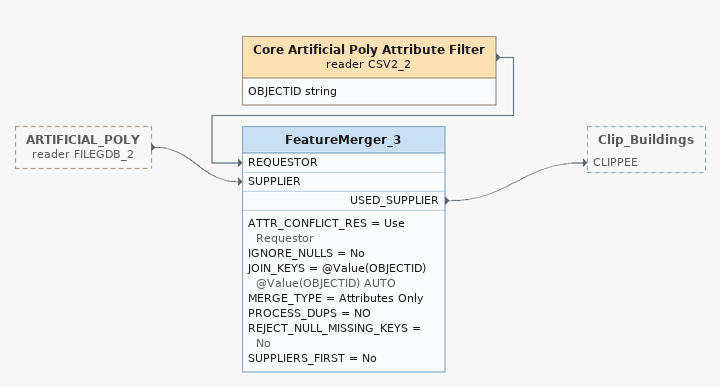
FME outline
ARTIFICIAL_POLY (reader FILEGDB_2) [outside]
    -> FeatureMerger_3 [SUPPLIER]
Core Artificial Poly Attribute Filter (reader CSV2_2)
    attributes: OBJECTID string
    -> FeatureMerger_3 [REQUESTOR]
FeatureMerger_3
    ATTR_CONFLICT_RES = Use Requestor
    IGNORE_NULLS = No
    JOIN_KEYS = @Value(OBJECTID) @Value(OBJECTID) AUTO
    MERGE_TYPE = Attributes Only
    PROCESS_DUPS = NO
    REJECT_NULL_MISSING_KEYS = No
    SUPPLIERS_FIRST = No
    USED_SUPPLIER -> Clip_Buildings [CLIPPEE]
